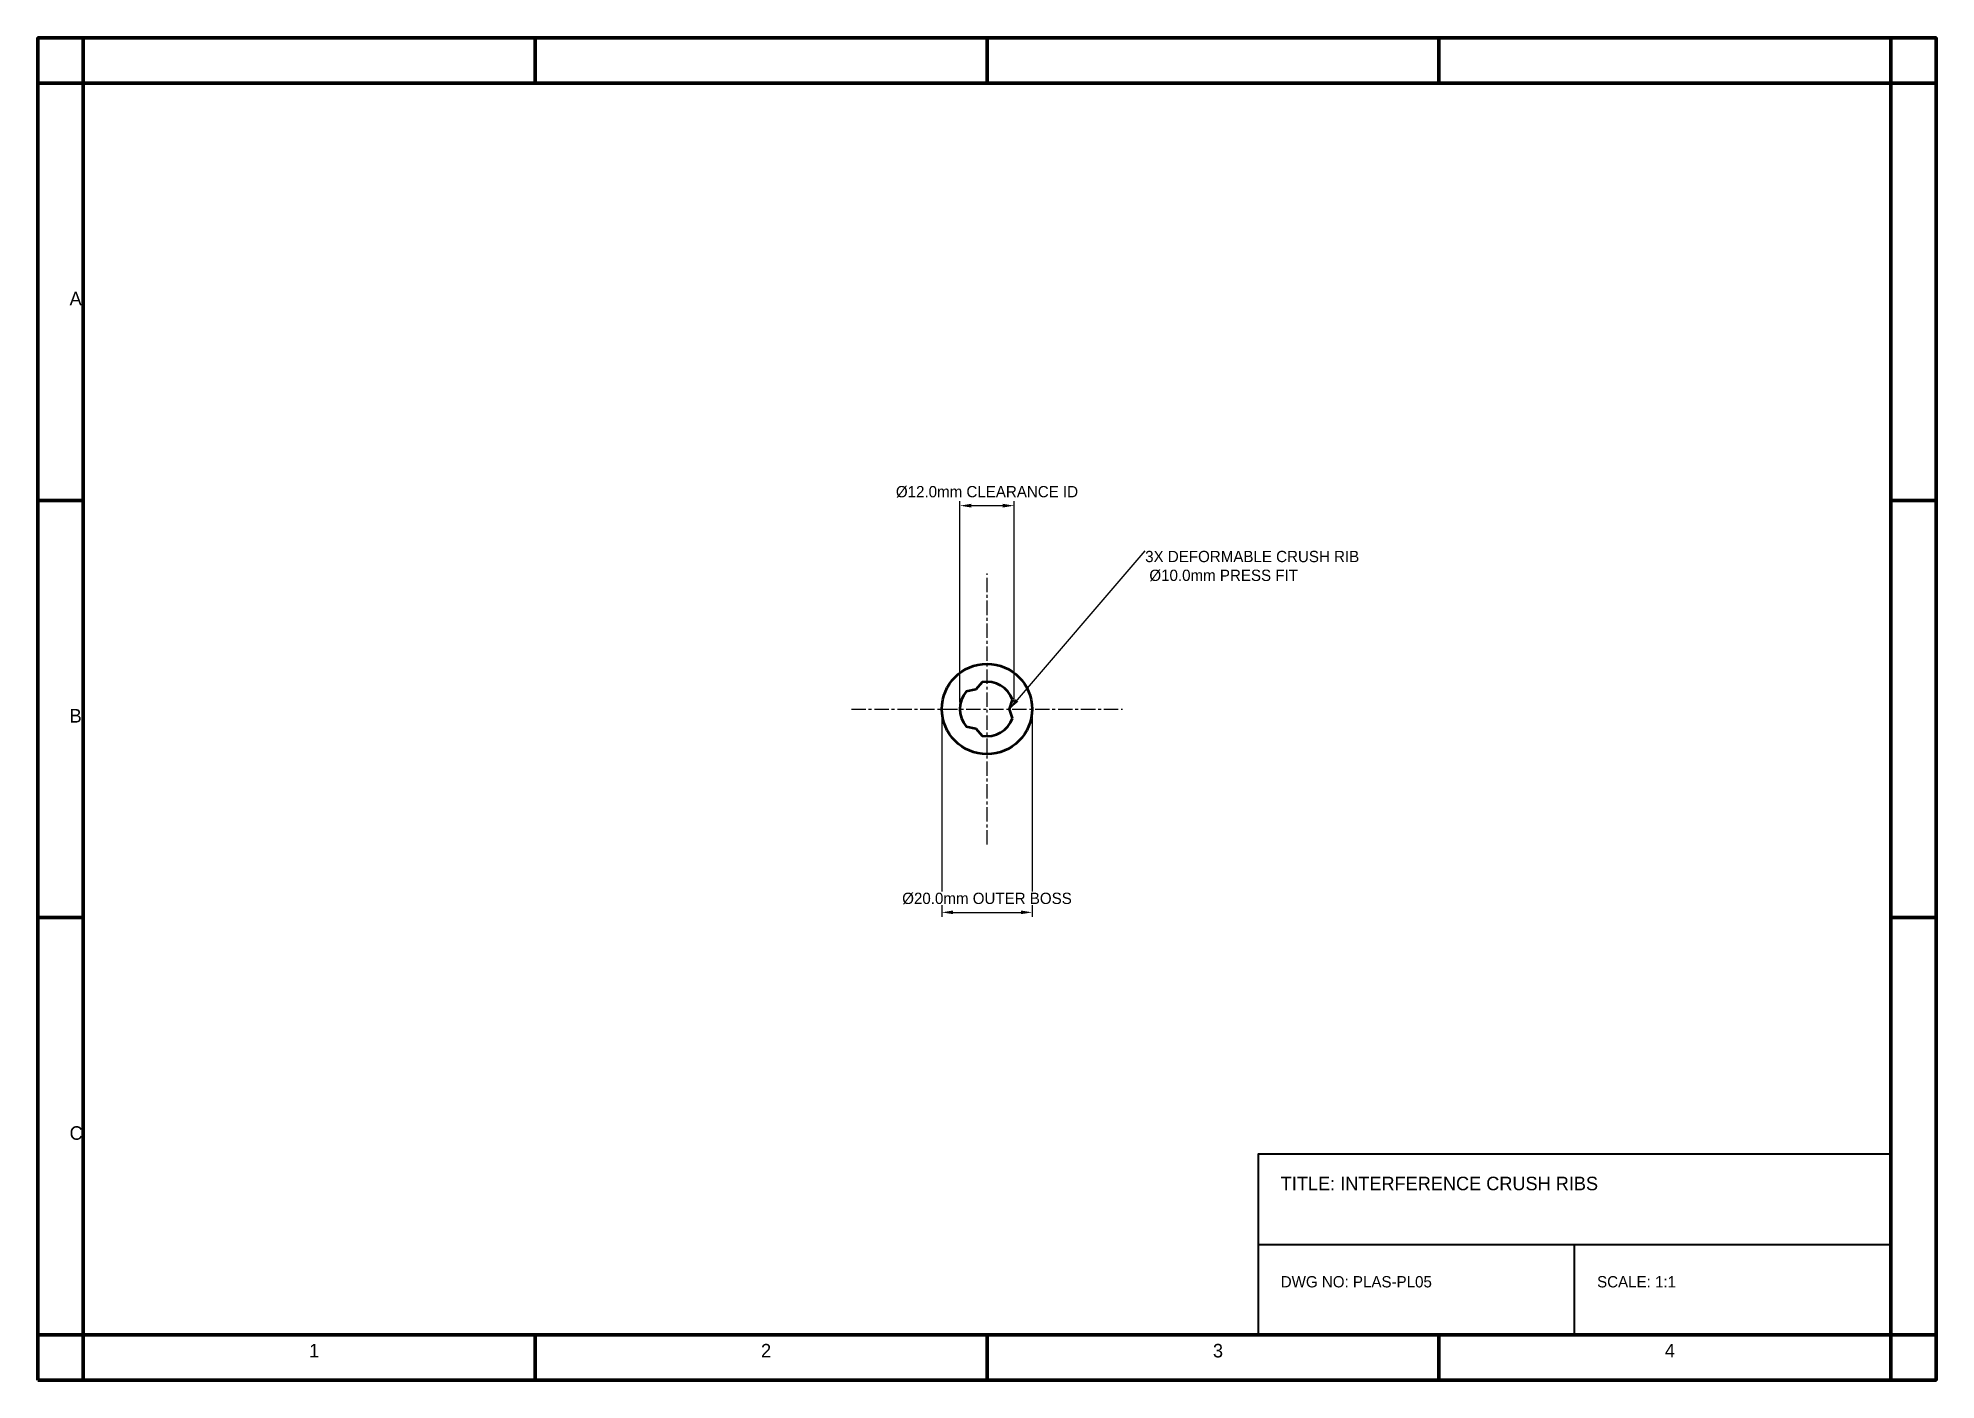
# Model space of a CAD drawing. Header units: metres. Extents: x 0 to 420, y 0 to 297.
import ezdxf

# ---------------------------------------------------------------- set-up
doc = ezdxf.new("R2010")
doc.units = ezdxf.units.M
doc.linetypes.add('CENTER', pattern=[5.08, 3.175, -0.635, 0.635, -0.635])
for name, color, linetype, lineweight in [('BORDER', 7, 'Continuous', 70), ('CENTERLINES', 7, 'CENTER', 25), ('DIMENSIONS', 7, 'Continuous', 25), ('GEOMETRY', 7, 'Continuous', 50), ('TITLE_BLOCK', 7, 'Continuous', 35)]:
    doc.layers.add(name, color=color, linetype=linetype, lineweight=lineweight)
doc.dimstyles.new('BLUEPRINT_STYLE', dxfattribs={"dimtxt": 2.5, "dimasz": 2.5, "dimexe": 1, "dimexo": 1.5, "dimgap": 0.8, "dimtad": 1, "dimcen": 2.5, "dimazin": 3, "dimtfac": 1, "dimtmove": 0, "dimatfit": 3, "dimtfill": 1})

msp = doc.modelspace()

# ---------------------------------------------------------------- linework, layer by layer
at = {"layer": 'BORDER'}
for p, q in [((10, 297), (10, 287)), ((110, 297), (110, 287)), ((210, 297), (210, 287)), ((310, 297), (310, 287)), ((410, 297), (410, 287)), ((0, 287), (10, 287)), ((420, 287), (410, 287)), ((0, 194.667), (10, 194.667)), ((420, 194.667), (410, 194.667)), ((0, 102.333), (10, 102.333)), ((420, 102.333), (410, 102.333)), ((0, 10), (10, 10)), ((10, 0), (10, 10)), ((110, 0), (110, 10)), ((210, 0), (210, 10)), ((310, 0), (310, 10)), ((410, 0), (410, 10)), ((420, 10), (410, 10))]:
    msp.add_line(p, q, dxfattribs=at)
for points in [[(0, 0), (420, 0), (420, 297), (0, 297)], [(10, 10), (410, 10), (410, 287), (10, 287)]]:
    msp.add_lwpolyline(points, close=True, dxfattribs=at)
at = {"layer": 'CENTERLINES'}
for p, q in [((210, 118.5), (210, 178.5)), ((180, 148.5), (240, 148.5))]:
    msp.add_line(p, q, dxfattribs=at)
at = {"layer": 'GEOMETRY'}
for p, q in [((207.5, 152.83), (205.404, 152.357)), ((208.958, 154.409), (207.5, 152.83)), ((215, 148.5), (215.638, 150.552)), ((215.638, 146.448), (215, 148.5)), ((205.404, 144.643), (207.5, 144.17)), ((207.5, 144.17), (208.958, 142.591))]:
    msp.add_line(p, q, dxfattribs=at)
msp.add_circle((210, 148.5), 10, dxfattribs=at)
for start, end in [(140, 220), (20, 100), (260, 340)]:
    msp.add_arc((210, 148.5), 6, start, end, dxfattribs=at)
at = {"layer": 'TITLE_BLOCK'}
for p, q in [((270, 30), (410, 30)), ((340, 10), (340, 30))]:
    msp.add_line(p, q, dxfattribs=at)
msp.add_lwpolyline([(270, 10), (410, 10), (410, 50), (270, 50)], close=True, dxfattribs=at)

# ---------------------------------------------------------------- texts
at = {"layer": 'BORDER', "char_height": 3, "attachment_point": 1}
for s, insert in [('A', (7, 240.833)), ('B', (7, 148.5)), ('C', (7, 56.167)), ('1', (60, 8)), ('2', (160, 8)), ('3', (260, 8)), ('4', (360, 8))]:
    msp.add_mtext(s, dxfattribs=dict(at, insert=insert))
at = {"layer": 'DIMENSIONS', "attachment_point": 1}
for s, insert, char_height in [('3X DEFORMABLE CRUSH RIB\\P %%C10.0mm PRESS FIT', (245, 183.5), 2.5), ('TITLE: INTERFERENCE CRUSH RIBS', (275, 45), 3), ('DWG NO: PLAS-PL05', (275, 23), 2.5), ('SCALE: 1:1', (345, 23), 2.5)]:
    msp.add_mtext(s, dxfattribs=dict(at, insert=insert, char_height=char_height))

# ---------------------------------------------------------------- next in the draw order: dimensions: what is measured, and where the dimension line sits
at = {"layer": 'DIMENSIONS'}
msp.add_linear_dim(base=(200, 103.5), p1=(200, 148.5), p2=(220, 148.5), text='%%C20.0mm OUTER BOSS', dimstyle='BLUEPRINT_STYLE', dxfattribs=at).render()

# ---------------------------------------------------------------- next in the draw order: dimensions: what is measured, and where the dimension line sits
msp.add_linear_dim(base=(204, 193.5), p1=(204, 148.5), p2=(216, 148.5), text='%%C12.0mm CLEARANCE ID', dimstyle='BLUEPRINT_STYLE', dxfattribs=at).render()

# ---------------------------------------------------------------- next in the draw order: leaders
msp.add_leader([(215, 148.5), (245, 183.5)], dimstyle='BLUEPRINT_STYLE', dxfattribs=at)

doc.saveas('drawing.dxf')
